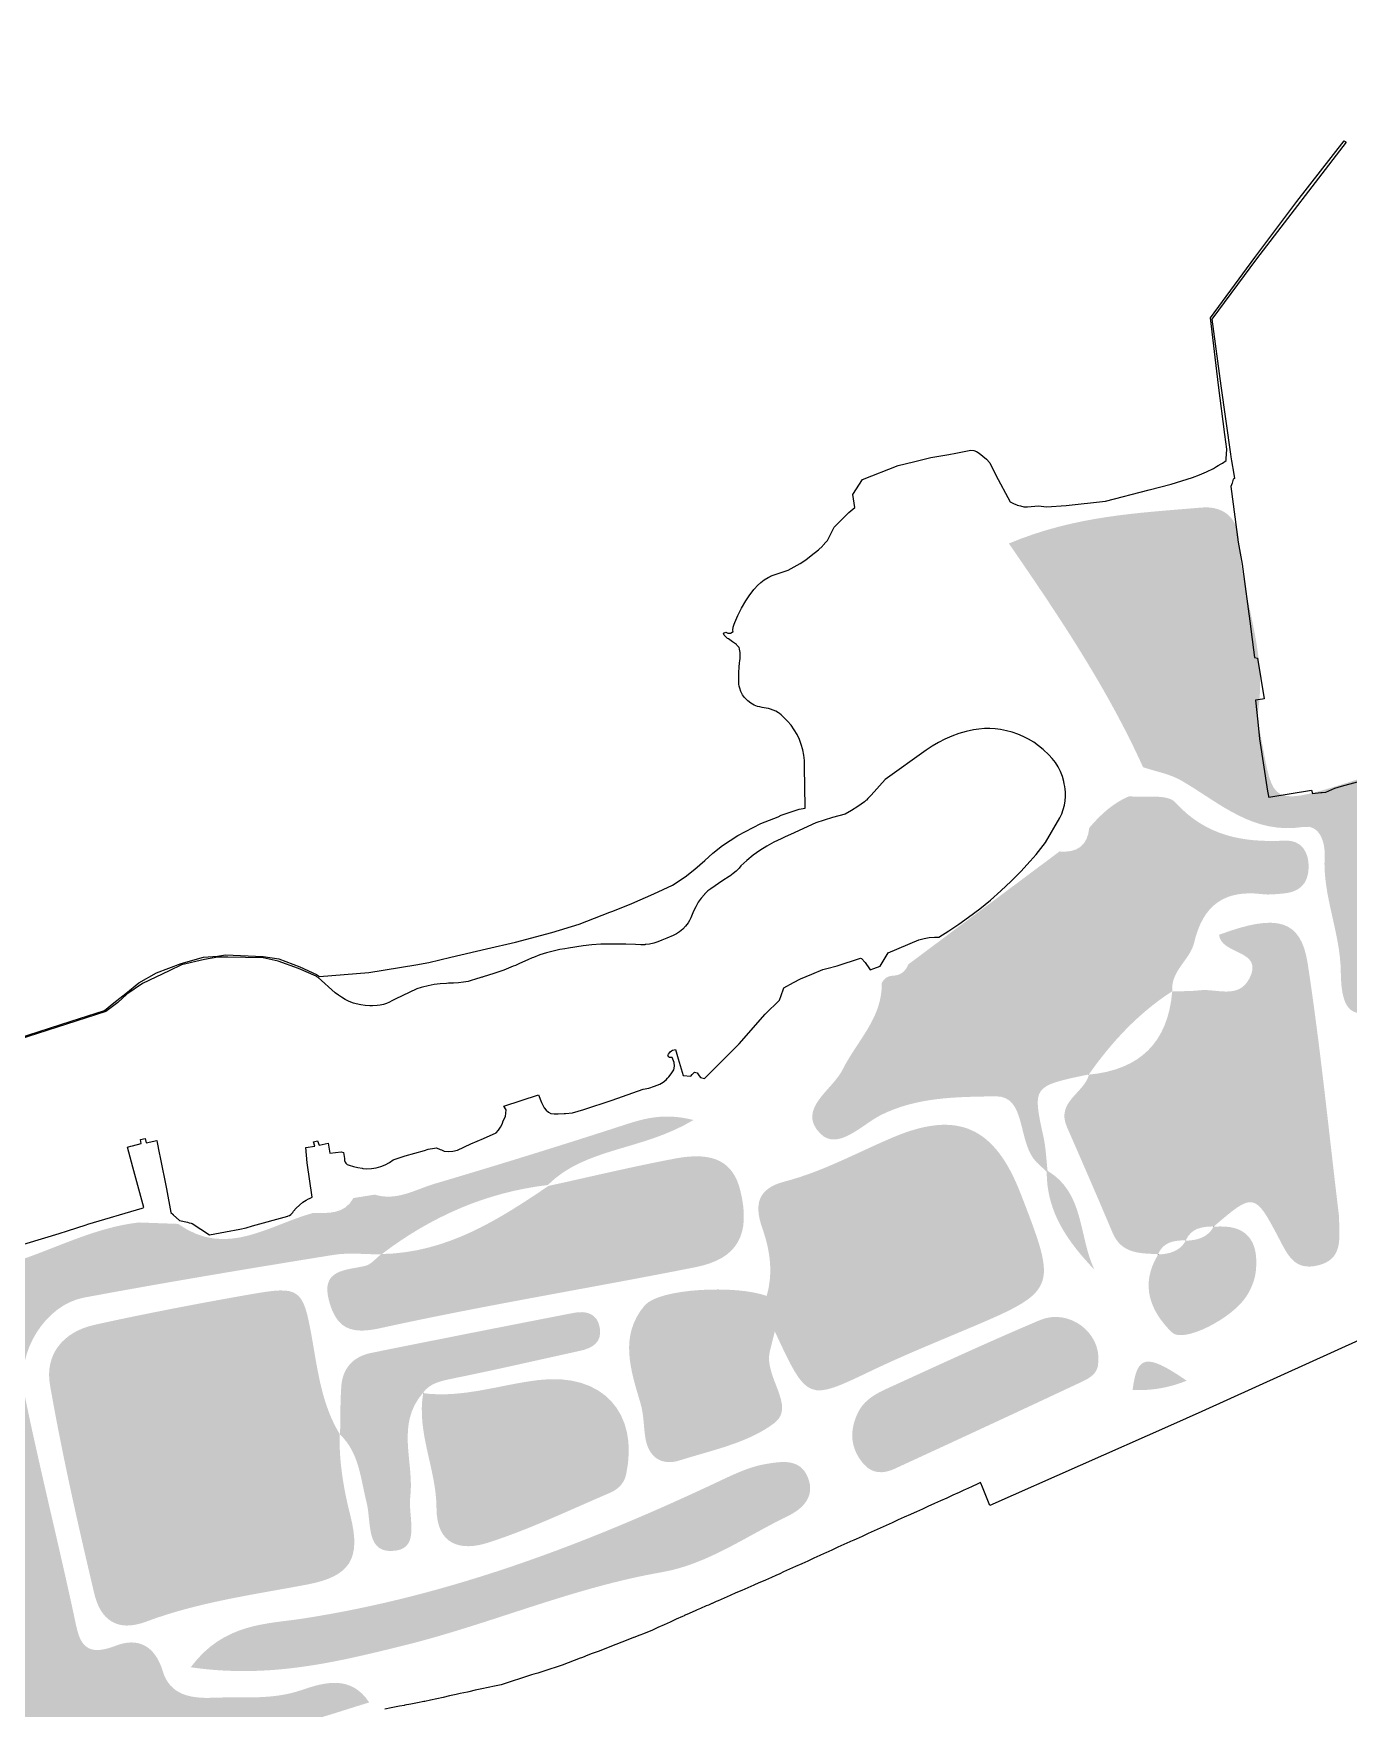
# Model space of a CAD drawing. Header units: inches. Extents: x 692273 to 716502, y 9316467 to 9326563.
# Drawn here: x 704182 to 706106, y 9322431 to 9324882 of the extents above; entities that cross this region are included whole.
import ezdxf

# ---------------------------------------------------------------- set-up
doc = ezdxf.new("R2010")
doc.units = ezdxf.units.IN
doc.header["$MEASUREMENT"] = 0
doc.layers.add('Land Value', color=7, linetype='Continuous')

msp = doc.modelspace()

# ---------------------------------------------------------------- hatches: boundary and pattern name
at = {"layer": 'Land Value', "transparency": 33554687}
h = msp.add_hatch(color=1, dxfattribs=at)
h.dxf.hatch_style = 2
edge = h.paths.add_edge_path()
edge.add_spline(control_points=[(705862, 9323788.7), (705917.8, 9323756.2), (705966.5, 9323709.3), (706040.7, 9323721.2), (706063.8, 9323724.9), (706072.3, 9323699.1), (706071.2, 9323677.8), (706068.1, 9323620.1), (706094.1, 9323567.2), (706094.8, 9323509.3), (706095.6, 9323443.4), (706114.6, 9323435.2), (706177.7, 9323464.1), (706214.2, 9323480.7), (706250.1, 9323499.5), (706283.9, 9323521), (706307.8, 9323536.3), (706331.9, 9323543.6), (706359.5, 9323542.5), (706348.5, 9323615.6), (706382.2, 9323688.8), (706359.5, 9323761.9), (706325.2, 9323794.2), (706342.1, 9323830), (706352.3, 9323865.3), (706351.2, 9323989), (706430.5, 9324049.5), (706531.5, 9324093.4), (706553.1, 9324102.8), (706574.1, 9324113.8), (706594.9, 9324124.9), (706767.3, 9324216.9), (706939.7, 9324308.9), (707111.9, 9324401.3), (707148.2, 9324420.7), (707184.4, 9324442.3), (707183.6, 9324490.5), (707182.7, 9324542.5), (707205.1, 9324588.5), (707215.2, 9324637.4), (707231.2, 9324714.8), (707260.2, 9324791.1), (707256.8, 9324882), (707168.8, 9324842.7), (707095.9, 9324795.5), (707046, 9324722.7), (706942.7, 9324572), (706784.6, 9324480.9), (706651, 9324365.1), (706564.8, 9324290.5), (706460.3, 9324228.3), (706360, 9324167), (706279.4, 9324117.9), (706235.1, 9324055.8), (706234.6, 9323955.6), (706233.9, 9323824.7), (706227.2, 9323825.2), (706103.9, 9323785.7), (705981, 9323746.3), (705997.5, 9323760.8), (705974, 9323872.5), (705972.6, 9323878.9), (705973.1, 9323886), (705974.1, 9323892.6), (705987.3, 9323978.3), (705949.4, 9324058.1), (705945.4, 9324141.9), (705944, 9324173.3), (705923, 9324191.1), (705891, 9324188.4), (705799.4, 9324180.5), (705706.7, 9324176.8), (705609.2, 9324135.8), (705685.4, 9324025.3), (705754.3, 9323921.9), (705805.5, 9323808.5), (705824.5, 9323802.1), (705845.1, 9323798.6), (705862, 9323788.7)], knot_values=[0, 0, 0, 0, 1, 1, 1, 2, 2, 2, 3, 3, 3, 4, 4, 4, 5, 5, 5, 6, 6, 6, 7, 7, 7, 8, 8, 8, 9, 9, 9, 10, 10, 10, 11, 11, 11, 12, 12, 12, 13, 13, 13, 14, 14, 14, 15, 15, 15, 16, 16, 16, 17, 17, 17, 18, 18, 18, 19, 19, 19, 20, 20, 20, 21, 21, 21, 22, 22, 22, 23, 23, 23, 24, 24, 24, 25, 25, 25, 26, 26, 26, 26], degree=3, periodic=0)
h = msp.add_hatch(color=2, dxfattribs=at)
h.dxf.hatch_style = 2
edge = h.paths.add_edge_path()
edge.add_spline(control_points=[(705422.4, 9323299.8), (705475.8, 9323326.4), (705535.1, 9323326), (705589.7, 9323327), (705635.7, 9323327.8), (705621.1, 9323258.7), (705649.8, 9323230.4), (705654.6, 9323225.7), (705659.6, 9323221.3), (705664.5, 9323216.7), (705664.5, 9323216.7), (705664.7, 9323217), (705665, 9323217.2), (705665.1, 9323217.3), (705665.1, 9323217.3), (705665.3, 9323217.4), (705665.5, 9323217.6), (705665.8, 9323217.9), (705665.8, 9323217.9), (705663.9, 9323234.3), (705663.4, 9323251), (705659.9, 9323267.1), (705643.6, 9323341.7), (705643.3, 9323341.8), (705726.2, 9323359), (705759.7, 9323406.7), (705798.9, 9323448.8), (705848.2, 9323480.7), (705845.7, 9323510.5), (705874.4, 9323527), (705880.1, 9323551.3), (705893.1, 9323607.2), (705925, 9323629.7), (705980.7, 9323622.7), (705990.5, 9323621.5), (706000.6, 9323622.9), (706010.6, 9323623.7), (706033.8, 9323625.5), (706047.1, 9323637.5), (706047.8, 9323661.4), (706048.5, 9323685.1), (706036.4, 9323702.2), (706013.4, 9323701.1), (705951.6, 9323698), (705897.5, 9323707.7), (705852.6, 9323757.1), (705840.9, 9323769.9), (705808.2, 9323763.6), (705785.2, 9323766), (705761.4, 9323756), (705743.2, 9323739), (705726.8, 9323719.8), (705724.2, 9323693.3), (705708.7, 9323683), (705683.2, 9323685.2), (705609.5, 9323630.1), (705535.7, 9323575), (705462, 9323520), (705457.8, 9323509.1), (705450, 9323503.5), (705438.3, 9323503.4), (705431.4, 9323502.6), (705426.3, 9323499.1), (705423.2, 9323492.8), (705424.2, 9323441.3), (705386.6, 9323407.8), (705366, 9323366.2), (705351.2, 9323336.1), (705297.9, 9323308), (705333.4, 9323272.3), (705358.9, 9323246.7), (705394.1, 9323285.6), (705422.4, 9323299.8)], knot_values=[0, 0, 0, 0, 1, 1, 1, 2, 2, 2, 3, 3, 3, 4, 4, 4, 5, 5, 5, 6, 6, 6, 7, 7, 7, 8, 8, 8, 9, 9, 9, 10, 10, 10, 11, 11, 11, 12, 12, 12, 13, 13, 13, 14, 14, 14, 15, 15, 15, 16, 16, 16, 17, 17, 17, 18, 18, 18, 19, 19, 19, 20, 20, 20, 21, 21, 21, 22, 22, 22, 23, 23, 23, 24, 24, 24, 24], degree=3, periodic=0)
h = msp.add_hatch(color=1, dxfattribs=at)
h.dxf.hatch_style = 2
edge = h.paths.add_edge_path()
edge.add_spline(control_points=[(705726.4, 9323358.7), (705719.5, 9323331.6), (705677.7, 9323319.2), (705694.2, 9323281.9), (705716.8, 9323230.4), (705739.1, 9323178.9), (705761, 9323127.1), (705774, 9323096.4), (705801, 9323097.2), (705827.4, 9323096.1), (705835.3, 9323114.1), (705851.1, 9323116.2), (705868, 9323116.3), (705876.1, 9323134.2), (705892.1, 9323136.5), (705909.1, 9323136.6), (705966.7, 9323186.1), (705968.9, 9323186.8), (706003.8, 9323120.1), (706017.4, 9323094.1), (706027.3, 9323071.3), (706061.5, 9323079.6), (706097.5, 9323088.3), (706092.8, 9323117.6), (706092.4, 9323144.3), (706092.3, 9323147.6), (706092.3, 9323151), (706091.9, 9323154.3), (706077.1, 9323276.7), (706065, 9323399.4), (706046.4, 9323521.2), (706036.5, 9323585.8), (706001.7, 9323595), (705916.7, 9323563.3), (705919.5, 9323533.5), (705982.9, 9323541.9), (705961.2, 9323499.6), (705945.2, 9323468.6), (705913.5, 9323484.9), (705888.4, 9323482.1), (705875.1, 9323480.6), (705861.6, 9323480.9), (705848.2, 9323480.4), (705848.2, 9323480.4), (705848.3, 9323480.7), (705848.3, 9323480.7), (705848.3, 9323480.7), (705848.2, 9323480.7), (705848.2, 9323480.7), (705842.1, 9323405.6), (705800.6, 9323365.8), (705726.4, 9323358.7)], knot_values=[0, 0, 0, 0, 1, 1, 1, 2, 2, 2, 3, 3, 3, 4, 4, 4, 5, 5, 5, 6, 6, 6, 7, 7, 7, 8, 8, 8, 9, 9, 9, 10, 10, 10, 11, 11, 11, 12, 12, 12, 13, 13, 13, 14, 14, 14, 15, 15, 15, 16, 16, 16, 17, 17, 17, 17], degree=3, periodic=0)
h = msp.add_hatch(color=2, dxfattribs=at)
h.dxf.hatch_style = 2
h.paths.add_polyline_path([(705848.3, 9323480.7), (705848.2, 9323480.7), (705848.2, 9323480.7)])
h = msp.add_hatch(color=2, dxfattribs=at)
h.dxf.hatch_style = 2
h.paths.add_polyline_path([(705726.2, 9323359), (705726, 9323358.7), (705726.6, 9323359)])
h = msp.add_hatch(color=1, dxfattribs=at)
h.dxf.hatch_style = 2
edge = h.paths.add_edge_path()
edge.add_spline(control_points=[(705726, 9323358.7), (705726.1, 9323358.7), (705726.3, 9323358.7), (705726.4, 9323358.7), (705726.5, 9323358.8), (705726.6, 9323358.9), (705726.6, 9323359), (705726.6, 9323359), (705726, 9323358.7), (705726, 9323358.7)], knot_values=[0, 0, 0, 0, 1, 1, 1, 2, 2, 2, 3, 3, 3, 3], degree=3, periodic=0)
h = msp.add_hatch(color=2, dxfattribs=at)
h.dxf.hatch_style = 2
edge = h.paths.add_edge_path()
edge.add_spline(control_points=[(703165.1, 9322167.2), (703358.6, 9322204.2), (703555.1, 9322225.4), (703746, 9322276.7), (703808.2, 9322293.5), (703872.3, 9322291.8), (703934.8, 9322272.7), (704145.6, 9322318), (704356.4, 9322363), (704567, 9322409.1), (704603, 9322416.9), (704637.9, 9322429.6), (704673.3, 9322440.1), (704646.6, 9322480.4), (704608.6, 9322470), (704574.1, 9322458.2), (704531.1, 9322443.3), (704487.8, 9322448.8), (704444.5, 9322447), (704412.4, 9322445.7), (704381.7, 9322450.8), (704371.1, 9322486), (704359.9, 9322523.4), (704334.6, 9322535.8), (704302.4, 9322523.1), (704250.4, 9322502.6), (704248.2, 9322535.5), (704240.6, 9322570.6), (704217.4, 9322678.1), (704190.6, 9322784.9), (704168.5, 9322892.6), (704156.1, 9322952.8), (704199.8, 9323022), (704255.7, 9323032.4), (704377, 9323055), (704498.8, 9323075.2), (704620.7, 9323094.9), (704643.4, 9323098.6), (704667.2, 9323095.7), (704690.5, 9323095.7), (704690.6, 9323095.9), (704690.8, 9323096), (704690.9, 9323096.1), (704691.2, 9323096.1), (704691.5, 9323096.2), (704691.8, 9323096.2), (704763.8, 9323151), (704844.1, 9323186.4), (704934.5, 9323197.2), (704990, 9323252.4), (705072.1, 9323246.9), (705147.7, 9323292.3), (705106.9, 9323302.6), (705079.1, 9323295.6), (705049.6, 9323286.1), (704956.6, 9323255.9), (704863.2, 9323226.9), (704769.5, 9323199.2), (704741, 9323190.8), (704713.5, 9323173.2), (704681.4, 9323183.1), (704671, 9323181.5), (704660.6, 9323179.8), (704650.2, 9323178.2), (704636.8, 9323153.9), (704613.6, 9323156.2), (704591.1, 9323156.3), (704526.3, 9323138.7), (704464.1, 9323089.9), (704393.7, 9323140.3), (704374.5, 9323141), (704355.4, 9323141.7), (704336.2, 9323142.4), (704271.5, 9323135.1), (704214.3, 9323104.1), (704153.6, 9323084.5), (704050.2, 9323051), (703980.8, 9322945.7), (703987.4, 9322837.9), (703991.6, 9322769.3), (703976.2, 9322745.2), (703912.4, 9322758.3), (703838.5, 9322773.6), (703772.4, 9322754.1), (703704.4, 9322738.8), (703665, 9322729.9), (703629.7, 9322734), (703598.9, 9322757.1), (703564.7, 9322782.8), (703542.4, 9322820.2), (703556.8, 9322862.6), (703571.1, 9322904.8), (703607.9, 9322919.6), (703654, 9322917.2), (703699.8, 9322914.8), (703737.1, 9322891.3), (703778.2, 9322877.1), (703842.5, 9322854.9), (703897.6, 9322867.7), (703934.2, 9322912.2), (703982, 9322970.2), (703962.1, 9323039.9), (703887.9, 9323048), (703774.4, 9323060.5), (703659.7, 9323062.9), (703545.4, 9323066), (703499.4, 9323067.3), (703477, 9323042.4), (703493.3, 9322994.1), (703493.3, 9322994.1), (703496.8, 9322991.6), (703496.8, 9322991.6), (703496.8, 9322991.6), (703493.8, 9322992.9), (703493.8, 9322992.8), (703482.1, 9323006.5), (703467.2, 9323014.3), (703449.3, 9323009.5), (703369.7, 9322988.3), (703288.4, 9323000), (703207.9, 9322996.3), (703177.8, 9322994.9), (703145.8, 9323002.8), (703118.4, 9322987), (703060.2, 9322953.3), (703014, 9322984.3), (702990.3, 9323026.7), (702963.9, 9323073.9), (702929.5, 9323071), (702889.6, 9323072.8), (702804.7, 9323076.6), (702722.1, 9323056.2), (702638.4, 9323048.4), (702588.1, 9323043.7), (702543.3, 9323042.6), (702525.3, 9323103), (702520.5, 9323119), (702510.1, 9323135.5), (702489.6, 9323130.9), (702459.2, 9323123.9), (702475.3, 9323100.3), (702474.7, 9323082.3), (702470.5, 9322950), (702501.8, 9322821.8), (702519.7, 9322692.1), (702547.7, 9322489), (702567.1, 9322284.6), (702610.1, 9322083.8), (702660, 9322087.1), (702709.4, 9322087.4), (702759.6, 9322097.7), (702893.9, 9322125.1), (703030.4, 9322141.4), (703165.1, 9322167.2)], knot_values=[0, 0, 0, 0, 1, 1, 1, 2, 2, 2, 3, 3, 3, 4, 4, 4, 5, 5, 5, 6, 6, 6, 7, 7, 7, 8, 8, 8, 9, 9, 9, 10, 10, 10, 11, 11, 11, 12, 12, 12, 13, 13, 13, 14, 14, 14, 15, 15, 15, 16, 16, 16, 17, 17, 17, 18, 18, 18, 19, 19, 19, 20, 20, 20, 21, 21, 21, 22, 22, 22, 23, 23, 23, 24, 24, 24, 25, 25, 25, 26, 26, 26, 27, 27, 27, 28, 28, 28, 29, 29, 29, 30, 30, 30, 31, 31, 31, 32, 32, 32, 33, 33, 33, 34, 34, 34, 35, 35, 35, 36, 36, 36, 37, 37, 37, 38, 38, 38, 39, 39, 39, 40, 40, 40, 41, 41, 41, 42, 42, 42, 43, 43, 43, 44, 44, 44, 45, 45, 45, 46, 46, 46, 47, 47, 47, 48, 48, 48, 49, 49, 49, 50, 50, 50, 51, 51, 51, 51], degree=3, periodic=0)
h = msp.add_hatch(color=1, dxfattribs=at)
h.dxf.hatch_style = 2
edge = h.paths.add_edge_path()
edge.add_spline(control_points=[(705254.8, 9323034.9), (705209.8, 9323051.4), (705097.4, 9323046), (705076.3, 9323021), (705038.7, 9322976.6), (705055.7, 9322926.6), (705070.2, 9322877.8), (705074.9, 9322861.9), (705074.7, 9322844.5), (705077.2, 9322827.9), (705081.7, 9322798.4), (705101.3, 9322785.9), (705127.7, 9322794.3), (705175.3, 9322809.4), (705228.5, 9322820), (705266.4, 9322849.2), (705297.9, 9322873.5), (705250.6, 9322916.8), (705259.3, 9322953.4), (705260.8, 9322959.8), (705262.5, 9322966.2), (705266.7, 9322983), (705314.6, 9322879.9), (705314.4, 9322880.5), (705409.2, 9322926), (705451.7, 9322946.3), (705495.3, 9322964.2), (705538.7, 9322982.5), (705681.4, 9323042.5), (705681.4, 9323042.4), (705626.5, 9323184.4), (705589, 9323281.3), (705535.3, 9323307.5), (705439.8, 9323267), (705387.1, 9323244.7), (705336.7, 9323216.7), (705281.1, 9323202.3), (705240.5, 9323191.7), (705236.6, 9323167.8), (705248.5, 9323133.8), (705259.8, 9323101.6), (705264.5, 9323068.8), (705254.8, 9323034.9)], knot_values=[0, 0, 0, 0, 1, 1, 1, 2, 2, 2, 3, 3, 3, 4, 4, 4, 5, 5, 5, 6, 6, 6, 7, 7, 7, 8, 8, 8, 9, 9, 9, 10, 10, 10, 11, 11, 11, 12, 12, 12, 13, 13, 13, 14, 14, 14, 14], degree=3, periodic=0)
h = msp.add_hatch(color=1, dxfattribs=at)
h.dxf.hatch_style = 2
edge = h.paths.add_edge_path()
edge.add_spline(control_points=[(704690.5, 9323095.7), (704682.8, 9323089.8), (704675.8, 9323080.8), (704667.2, 9323078.8), (704638.3, 9323072.1), (704601.5, 9323074.1), (704614.7, 9323026.8), (704625.3, 9322989), (704644.4, 9322977.8), (704688.8, 9322987.6), (704841.9, 9323021.3), (704996.9, 9323046.4), (705150.8, 9323077), (705212.9, 9323089.3), (705231.8, 9323125.3), (705216.3, 9323188.9), (705206, 9323231), (705177.7, 9323246.6), (705121.3, 9323236), (705059.1, 9323224.3), (704997.4, 9323209.4), (704935.5, 9323195.9), (704861.3, 9323145.4), (704785.9, 9323098), (704691.8, 9323096.2), (704691.5, 9323096.2), (704691.2, 9323096.1), (704690.9, 9323096.1), (704690.8, 9323096), (704690.6, 9323095.9), (704690.5, 9323095.7)], knot_values=[0, 0, 0, 0, 1, 1, 1, 2, 2, 2, 3, 3, 3, 4, 4, 4, 5, 5, 5, 6, 6, 6, 7, 7, 7, 8, 8, 8, 9, 9, 9, 10, 10, 10, 10], degree=3, periodic=0)
h = msp.add_hatch(color=2, dxfattribs=at)
h.dxf.hatch_style = 2
edge = h.paths.add_edge_path()
edge.add_spline(control_points=[(705664.5, 9323216.7), (705664.3, 9323156.8), (705696.2, 9323113.3), (705734.4, 9323073.2), (705711.2, 9323121.3), (705720.1, 9323185.5), (705665.9, 9323217.9), (705665.9, 9323217.9), (705665.5, 9323217.6), (705665.3, 9323217.4), (705665.1, 9323217.3), (705665.1, 9323217.3), (705665, 9323217.2), (705664.8, 9323217), (705664.5, 9323216.7), (705664.5, 9323216.7)], knot_values=[0, 0, 0, 0, 1, 1, 1, 2, 2, 2, 3, 3, 3, 4, 4, 4, 5, 5, 5, 5], degree=3, periodic=0)
h = msp.add_hatch(color=1, dxfattribs=at)
h.dxf.hatch_style = 2
edge = h.paths.add_edge_path()
edge.add_spline(control_points=[(705868.1, 9323115.7), (705859, 9323100.2), (705844.2, 9323096.2), (705827.6, 9323095.5), (705800.5, 9323051.6), (705815.8, 9323012.7), (705847.9, 9322981.4), (705864.6, 9322965.2), (705936.5, 9323002.1), (705957.1, 9323034.9), (705963.9, 9323045.6), (705969.2, 9323058.7), (705970.5, 9323071.2), (705975.3, 9323116.1), (705956.8, 9323140.7), (705908.7, 9323136), (705899.8, 9323120.1), (705884.8, 9323116.3), (705868.1, 9323115.7)], knot_values=[0, 0, 0, 0, 1, 1, 1, 2, 2, 2, 3, 3, 3, 4, 4, 4, 5, 5, 5, 6, 6, 6, 6], degree=3, periodic=0)
h = msp.add_hatch(color=1, dxfattribs=at)
h.dxf.hatch_style = 2
edge = h.paths.add_edge_path()
edge.add_spline(control_points=[(705908.7, 9323136), (705908.9, 9323136.3), (705909.1, 9323136.4), (705909.2, 9323136.6), (705909.2, 9323136.6), (705908.4, 9323136), (705908.4, 9323136), (705908.5, 9323136), (705908.6, 9323136), (705908.7, 9323136)], knot_values=[0, 0, 0, 0, 1, 1, 1, 2, 2, 2, 3, 3, 3, 3], degree=3, periodic=0)
h = msp.add_hatch(color=1, dxfattribs=at)
h.dxf.hatch_style = 2
edge = h.paths.add_edge_path()
edge.add_spline(control_points=[(705909.2, 9323136.6), (705909.2, 9323136.6), (705909.2, 9323136.6), (705909.1, 9323136.6), (705908.9, 9323136.4), (705908.7, 9323136.2), (705908.4, 9323136), (705908.4, 9323136), (705909.2, 9323136.6), (705909.2, 9323136.6)], knot_values=[0, 0, 0, 0, 1, 1, 1, 2, 2, 2, 3, 3, 3, 3], degree=3, periodic=0)
h = msp.add_hatch(color=1, dxfattribs=at)
h.dxf.hatch_style = 2
edge = h.paths.add_edge_path()
edge.add_spline(control_points=[(705827.9, 9323096), (705827.7, 9323096), (705827.6, 9323096.1), (705827.4, 9323096.1), (705827.3, 9323095.8), (705827.1, 9323095.7), (705827, 9323095.4), (705827, 9323095.4), (705827.6, 9323095.8), (705827.6, 9323095.8), (705827.6, 9323095.8), (705827.9, 9323096), (705827.9, 9323096), (705827.9, 9323096), (705827.9, 9323096), (705827.9, 9323096)], knot_values=[0, 0, 0, 0, 1, 1, 1, 2, 2, 2, 3, 3, 3, 4, 4, 4, 5, 5, 5, 5], degree=3, periodic=0)
h = msp.add_hatch(color=1, dxfattribs=at)
h.dxf.hatch_style = 2
edge = h.paths.add_edge_path()
edge.add_spline(control_points=[(705827.6, 9323095.8), (705827.3, 9323095.6), (705827, 9323095.4), (705827, 9323095.4), (705827.2, 9323095.4), (705827.4, 9323095.5), (705827.6, 9323095.5), (705827.7, 9323095.7), (705827.8, 9323095.8), (705827.9, 9323096), (705827.9, 9323096), (705827.6, 9323095.8), (705827.6, 9323095.8)], knot_values=[0, 0, 0, 0, 1, 1, 1, 2, 2, 2, 3, 3, 3, 4, 4, 4, 4], degree=3, periodic=0)
h = msp.add_hatch(color=1, dxfattribs=at)
h.dxf.hatch_style = 2
edge = h.paths.add_edge_path()
edge.add_spline(control_points=[(705868.1, 9323115.7), (705868.3, 9323116), (705868.5, 9323116.1), (705868.6, 9323116.4), (705868.6, 9323116.4), (705867.6, 9323115.7), (705867.6, 9323115.7), (705867.8, 9323115.7), (705867.9, 9323115.7), (705868.1, 9323115.7)], knot_values=[0, 0, 0, 0, 1, 1, 1, 2, 2, 2, 3, 3, 3, 3], degree=3, periodic=0)
h = msp.add_hatch(color=1, dxfattribs=at)
h.dxf.hatch_style = 2
edge = h.paths.add_edge_path()
edge.add_spline(control_points=[(705867.6, 9323115.7), (705867.6, 9323115.7), (705868.6, 9323116.4), (705868.6, 9323116.4), (705868.4, 9323116.4), (705868.2, 9323116.3), (705868, 9323116.3), (705867.9, 9323116.1), (705867.7, 9323115.9), (705867.6, 9323115.7), (705867.6, 9323115.7), (705867.6, 9323115.7), (705867.6, 9323115.7)], knot_values=[0, 0, 0, 0, 1, 1, 1, 2, 2, 2, 3, 3, 3, 4, 4, 4, 4], degree=3, periodic=0)
h = msp.add_hatch(color=1, dxfattribs=at)
h.dxf.hatch_style = 2
edge = h.paths.add_edge_path()
edge.add_spline(control_points=[(704589.3, 9322974.3), (704576.5, 9323046.6), (704571.5, 9323050), (704498.5, 9323037.1), (704422.5, 9323023.7), (704346.6, 9323009.3), (704271.2, 9322992.6), (704225.8, 9322982.6), (704198.2, 9322949.6), (704206.2, 9322904.3), (704224.1, 9322802), (704247.1, 9322700.4), (704271, 9322599.3), (704279.8, 9322562.1), (704303.6, 9322542.1), (704346.7, 9322558.3), (704422.7, 9322586.8), (704502.9, 9322597.6), (704582.2, 9322612.6), (704645.1, 9322624.5), (704661.8, 9322649.8), (704645.7, 9322713.4), (704635.5, 9322753.3), (704629.2, 9322792.3), (704629.9, 9322832.9), (704629.9, 9322832.9), (704629.9, 9322832.9), (704629.9, 9322832.9), (704629.9, 9322832.9), (704630.6, 9322831.8), (704630.6, 9322831.8), (704630.5, 9322832), (704630.4, 9322832.2), (704630.3, 9322832.4), (704603.7, 9322875.9), (704598, 9322925.3), (704589.3, 9322974.3)], knot_values=[0, 0, 0, 0, 1, 1, 1, 2, 2, 2, 3, 3, 3, 4, 4, 4, 5, 5, 5, 6, 6, 6, 7, 7, 7, 8, 8, 8, 9, 9, 9, 10, 10, 10, 11, 11, 11, 12, 12, 12, 12], degree=3, periodic=0)
h = msp.add_hatch(color=1, dxfattribs=at)
h.dxf.hatch_style = 2
edge = h.paths.add_edge_path()
edge.add_spline(control_points=[(704795.2, 9322914), (704857.7, 9322926.7), (704919.9, 9322941), (704982.2, 9322954.7), (705000.3, 9322958.7), (705014.3, 9322967.3), (705010.6, 9322988.4), (705006.9, 9323009.7), (704990.5, 9323013.6), (704972.4, 9323010.1), (704873.5, 9322990.9), (704774.7, 9322971.4), (704675.9, 9322951.5), (704649.9, 9322946.2), (704634.3, 9322929.4), (704632.4, 9322902.6), (704630.8, 9322879.2), (704631.1, 9322855.6), (704630.6, 9322832), (704658.8, 9322805.3), (704660.5, 9322767.5), (704669.3, 9322733.3), (704677, 9322703.4), (704666.9, 9322654.7), (704713.7, 9322662.5), (704747.8, 9322668.2), (704729.9, 9322713.2), (704733.3, 9322740.9), (704739.5, 9322791.5), (704711.6, 9322846.3), (704751.6, 9322892.7), (704751.5, 9322892.7), (704751.4, 9322892.7), (704751.3, 9322892.7), (704751.3, 9322892.7), (704751.3, 9322892.7), (704751.3, 9322892.7), (704751.3, 9322892.7), (704751.3, 9322892.7), (704751.3, 9322892.7), (704751.3, 9322892.7), (704751.3, 9322892.7), (704751.3, 9322892.7), (704751.3, 9322892.7), (704751.5, 9322892.9), (704751.7, 9322893.1), (704762.6, 9322907.6), (704778.4, 9322910.5), (704795.2, 9322914)], knot_values=[0, 0, 0, 0, 1, 1, 1, 2, 2, 2, 3, 3, 3, 4, 4, 4, 5, 5, 5, 6, 6, 6, 7, 7, 7, 8, 8, 8, 9, 9, 9, 10, 10, 10, 11, 11, 11, 12, 12, 12, 13, 13, 13, 14, 14, 14, 15, 15, 15, 16, 16, 16, 16], degree=3, periodic=0)
h = msp.add_hatch(color=1, dxfattribs=at)
h.dxf.hatch_style = 2
edge = h.paths.add_edge_path()
edge.add_spline(control_points=[(705654.6, 9322999.5), (705583.7, 9322969.5), (705513.7, 9322937.3), (705443.7, 9322905.2), (705422.7, 9322895.5), (705399.4, 9322887), (705388.3, 9322864.1), (705375.7, 9322837.9), (705376.8, 9322812.3), (705396.4, 9322789.3), (705409.4, 9322774.1), (705425.7, 9322774.5), (705442, 9322782), (705533.2, 9322824), (705624.4, 9322866.3), (705715.3, 9322909), (705727.1, 9322914.6), (705739.9, 9322921.1), (705739.9, 9322937.5), (705744.6, 9322981.3), (705696.9, 9323017.4), (705654.6, 9322999.5)], knot_values=[0, 0, 0, 0, 1, 1, 1, 2, 2, 2, 3, 3, 3, 4, 4, 4, 5, 5, 5, 6, 6, 6, 7, 7, 7, 7], degree=3, periodic=0)
h = msp.add_hatch(color=2, dxfattribs=at)
h.dxf.hatch_style = 2
edge = h.paths.add_edge_path()
edge.add_spline(control_points=[(705790.2, 9322897.5), (705817.6, 9322895.9), (705844, 9322900.6), (705869.4, 9322910.9), (705810.3, 9322951.2), (705796.8, 9322948.9), (705790.2, 9322897.5)], knot_values=[0, 0, 0, 0, 1, 1, 1, 2, 2, 2, 2], degree=3, periodic=0)
h = msp.add_hatch(color=1, dxfattribs=at)
h.dxf.hatch_style = 2
edge = h.paths.add_edge_path()
edge.add_spline(control_points=[(704771.7, 9322724.6), (704771.7, 9322669.3), (704808.4, 9322661.5), (704846.5, 9322673.7), (704907.1, 9322693), (704965, 9322721), (705023.7, 9322746), (705036.1, 9322751.2), (705046.1, 9322759.1), (705049.3, 9322774.3), (705068.2, 9322864), (705014.5, 9322923.2), (704920.8, 9322911.8), (704864.6, 9322905.1), (704810, 9322885.1), (704752.2, 9322892.6), (704742.3, 9322834.7), (704771.6, 9322781.2), (704771.7, 9322724.6)], knot_values=[0, 0, 0, 0, 1, 1, 1, 2, 2, 2, 3, 3, 3, 4, 4, 4, 5, 5, 5, 6, 6, 6, 6], degree=3, periodic=0)
h = msp.add_hatch(color=1, dxfattribs=at)
h.dxf.hatch_style = 2
edge = h.paths.add_edge_path()
edge.add_spline(control_points=[(704751.3, 9322892.7), (704751.3, 9322892.7), (704751.3, 9322892.7), (704751.3, 9322892.7), (704751.4, 9322892.7), (704751.5, 9322892.7), (704751.6, 9322892.7), (704751.8, 9322892.6), (704752, 9322892.7), (704752.2, 9322892.6), (704752.3, 9322893), (704752.3, 9322893.3), (704752.3, 9322893.7), (704752.3, 9322893.7), (704752, 9322893.4), (704751.7, 9322893.1), (704751.5, 9322892.9), (704751.3, 9322892.7), (704751.3, 9322892.7), (704751.3, 9322892.7), (704751.3, 9322892.7), (704751.3, 9322892.7)], knot_values=[0, 0, 0, 0, 1, 1, 1, 2, 2, 2, 3, 3, 3, 4, 4, 4, 5, 5, 5, 6, 6, 6, 7, 7, 7, 7], degree=3, periodic=0)
h = msp.add_hatch(color=1, dxfattribs=at)
h.dxf.hatch_style = 2
h.paths.add_polyline_path([(704629.9, 9322832.9), (704630.6, 9322831.8), (704629.9, 9322832.9)])
h = msp.add_hatch(color=1, dxfattribs=at)
h.dxf.hatch_style = 2
edge = h.paths.add_edge_path()
edge.add_spline(control_points=[(704630.6, 9322831.8), (704630.6, 9322831.9), (704630.6, 9322832), (704630.6, 9322832), (704630.5, 9322832.1), (704630.4, 9322832.3), (704630.3, 9322832.4), (704630.4, 9322832.2), (704630.5, 9322832), (704630.6, 9322831.8)], knot_values=[0, 0, 0, 0, 1, 1, 1, 2, 2, 2, 3, 3, 3, 3], degree=3, periodic=0)
h = msp.add_hatch(color=1, dxfattribs=at)
h.dxf.hatch_style = 2
edge = h.paths.add_edge_path()
edge.add_spline(control_points=[(704722.9, 9322523.2), (704850.1, 9322554.6), (704970.9, 9322608.1), (705101.1, 9322630.6), (705168.1, 9322642.2), (705224.8, 9322683.4), (705285.5, 9322712.7), (705307.8, 9322723.5), (705326, 9322741.2), (705315.2, 9322769), (705303.9, 9322798), (705275.7, 9322792.6), (705253.8, 9322789), (705231, 9322785.3), (705208.9, 9322775), (705187.6, 9322764.9), (704992, 9322672.5), (704791.8, 9322596.1), (704575.9, 9322562.8), (704523.9, 9322554.7), (704460.2, 9322556.6), (704412.1, 9322491.6), (704526.9, 9322474.8), (704625.2, 9322499.1), (704722.9, 9322523.2)], knot_values=[0, 0, 0, 0, 1, 1, 1, 2, 2, 2, 3, 3, 3, 4, 4, 4, 5, 5, 5, 6, 6, 6, 7, 7, 7, 8, 8, 8, 8], degree=3, periodic=0)

# ---------------------------------------------------------------- linework, layer by layer
for points in [[(704158.4, 9323411.6), (704237.1, 9323436.8), (704286, 9323452.6), (704299.4, 9323463.8), (704317.2, 9323477.6), (704336.2, 9323493), (704362.2, 9323507.5), (704398.1, 9323521.2), (704430.7, 9323530.4), (704451.5, 9323532.1), (704462.8, 9323534), (704518.3, 9323531.4), (704540.8, 9323527.9), (704571.6, 9323516.3), (704596.3, 9323505.2), (704600.7, 9323502.4), (704672.9, 9323508.3), (704741.6, 9323519.5), (704760.5, 9323522.6), (704792.9, 9323530.4), (704844.9, 9323542.7), (704887.2, 9323552.7), (704940.4, 9323566.7), (704980.2, 9323578.9), (705025.5, 9323596.3), (705029.9, 9323598.1), (705057.7, 9323609), (705089.9, 9323623), (705117.1, 9323635.9), (705135.7, 9323648.1), (705149.6, 9323659.3), (705164.2, 9323672.2), (705176.1, 9323682.7), (705190.1, 9323694.1), (705212.8, 9323708.7), (705246.2, 9323726.1), (705271.8, 9323735.8), (705275.9, 9323738.2), (705302.1, 9323747.2), (705310.9, 9323748.5), (705310.9, 9323750.2), (705310.1, 9323809.1), (705310.1, 9323813.6), (705309.9, 9323818.1), (705309.1, 9323826), (705307.6, 9323833.9), (705305.4, 9323841.7), (705302.6, 9323849.2), (705299.2, 9323856.4), (705295.1, 9323863.4), (705290.5, 9323869.9), (705285.3, 9323876.1), (705283.5, 9323878), (705279.6, 9323881.8), (705276, 9323885.2), (705273.7, 9323886.9), (705271.9, 9323888.2), (705268.2, 9323890.3), (705264.3, 9323892.1), (705260.3, 9323893.5), (705257.3, 9323894.2), (705254.2, 9323894.8), (705248.2, 9323896.1), (705244.8, 9323896.6), (705241.4, 9323897.5), (705236.3, 9323899.5), (705231.5, 9323902.2), (705227, 9323905.6), (705226.1, 9323906.5), (705222.5, 9323910.3), (705219.5, 9323914.5), (705217.1, 9323919.1), (705215.4, 9323924), (705214.6, 9323927.1), (705214.1, 9323930.2), (705214.1, 9323934.5), (705214.1, 9323945.1), (705214.1, 9323946.3), (705214.1, 9323947.6), (705214.4, 9323954.6), (705215.1, 9323961.6), (705215.4, 9323963.7), (705215.5, 9323964.5), (705216.1, 9323967.2), (705216, 9323968.1), (705216.2, 9323971.1), (705216, 9323976.1), (705215.1, 9323981), (705214.9, 9323981.9), (705214.4, 9323983.8), (705211.1, 9323987), (705210.4, 9323987.9), (705204.8, 9323991.9), (705198.9, 9323996.1), (705197.7, 9323997), (705192.8, 9324001.9), (705191.7, 9324004.6), (705194.8, 9324006), (705197.8, 9324004.4), (705199.2, 9324004.5), (705201.7, 9324004.7), (705205.6, 9324006.9), (705205.5, 9324008.8), (705205.9, 9324013.3), (705207.2, 9324017.7), (705208.3, 9324020.3), (705212.7, 9324030.3), (705218, 9324041.2), (705224.1, 9324051.7), (705229.1, 9324059.3), (705236, 9324068.7), (705236.9, 9324069.7), (705241.3, 9324074.5), (705246.1, 9324078.9), (705251.3, 9324082.7), (705256.9, 9324086), (705259.1, 9324087.1), (705260.6, 9324087.8), (705264.4, 9324089.4), (705286.3, 9324096.9), (705295.1, 9324101.5), (705303.6, 9324106.6), (705311.9, 9324112.1), (705320, 9324118.4), (705330.5, 9324126.5), (705336.5, 9324132.1), (705337.1, 9324132.8), (705341.9, 9324138.2), (705343.6, 9324140.4), (705353.5, 9324159.7), (705375.1, 9324181.3), (705375.1, 9324181.3), (705383.9, 9324188.5), (705380.7, 9324207.7), (705395.1, 9324229.3), (705447.3, 9324250.1), (705469.8, 9324255.5), (705495.1, 9324261.6), (705521.3, 9324266.1), (705531.4, 9324267.8), (705553.5, 9324272.6), (705557.7, 9324271.7), (705561.8, 9324270.2), (705565.6, 9324268.2), (705571.1, 9324263.8), (705576.4, 9324259.1), (705581.2, 9324254), (705590.1, 9324235.6), (705611, 9324196.7), (705615.8, 9324194.2), (705619.2, 9324192.8), (705620.8, 9324192.2), (705621.5, 9324192), (705626, 9324190.7), (705631.3, 9324189.7), (705636.6, 9324189.3), (705652.6, 9324190.9), (705664, 9324189.3), (705693.1, 9324191.5), (705750.4, 9324198), (705814.2, 9324214.3), (705846.6, 9324222.8), (705870.1, 9324230.1), (705877.6, 9324232.4), (705888.2, 9324236.3), (705898.5, 9324240.7), (705908.5, 9324245.7), (705913, 9324248.4), (705915.3, 9324249.7), (705919.8, 9324252.5), (705921.8, 9324253.3), (705927.1, 9324257.1), (705927.3, 9324259.8), (705928.1, 9324273.8), (705925.1, 9324295.4), (705916, 9324367.3), (705904.4, 9324466.2), (705969.2, 9324554.3), (706030.5, 9324636.3), (706100, 9324724.8), (706102.7, 9324723.2), (705971.5, 9324552.3), (705906.2, 9324463.9), (705919.2, 9324366.6), (705933.6, 9324266.5), (705934.1, 9324262.6), (705934.9, 9324256.9), (705938.3, 9324237.1), (705939.3, 9324230.9), (705937.3, 9324229.9), (705936.3, 9324225.9), (705935.7, 9324224), (705934.1, 9324219.4), (705944.9, 9324137.9), (705950.3, 9324105.5), (705962.5, 9324014.9), (705963.6, 9324006.4), (705968.7, 9323969), (705972.9, 9323968.1), (705982.7, 9323908.4), (705980.2, 9323908.1), (705980.1, 9323908.1), (705970.1, 9323906.8), (705970.1, 9323906.7), (705973.4, 9323874.7), (705975.9, 9323850.2), (705987.8, 9323773.5), (705989.2, 9323766.3), (705989.5, 9323764.7), (706051.8, 9323774.8), (706053.4, 9323770), (706065.4, 9323771.4), (706067.7, 9323771.6), (706072.9, 9323772.2), (706086.1, 9323777.9), (706095.9, 9323780.8), (706119.1, 9323787.3)], [(704125.4, 9323097.8), (704219.6, 9323126.4), (704231.6, 9323130.1), (704258.9, 9323138.8), (704261.7, 9323139.8), (704340.8, 9323163.3), (704343.5, 9323164.3), (704327.6, 9323223.1), (704319.6, 9323252.6), (704321, 9323253), (704324.6, 9323253.8), (704327.1, 9323254.4), (704339.7, 9323257.8), (704338.5, 9323264), (704345.2, 9323265.4), (704347, 9323259.1), (704362.5, 9323262.4), (704363, 9323259.6), (704366.1, 9323244.4), (704367.5, 9323237.3), (704376.8, 9323191.4), (704383.1, 9323156.9), (704386.3, 9323153.9), (704386.5, 9323153.8), (704395.7, 9323145.5), (704407.5, 9323142.7), (704410, 9323142.1), (704412.6, 9323141.5), (704414.1, 9323141), (704439.7, 9323124.3), (704462.8, 9323128.7), (704483.7, 9323132.6), (704493.2, 9323134.4), (704502.5, 9323137.4), (704554.1, 9323151.7), (704554.9, 9323152), (704556.8, 9323152.8), (704558.6, 9323153.9), (704560.1, 9323155.3), (704561.4, 9323157), (704562.3, 9323158.7), (704566.5, 9323163.5), (704571.2, 9323167.9), (704576.2, 9323171.9), (704580.9, 9323174.9), (704584.5, 9323176.9), (704585.8, 9323177.6), (704588, 9323178.5), (704589.6, 9323179.2), (704582.6, 9323229.6), (704580.7, 9323252), (704593.6, 9323254), (704591.8, 9323260.2), (704597.4, 9323261.9), (704600, 9323255.3), (704613.3, 9323258.2), (704615.6, 9323244), (704632.1, 9323245.5), (704635.5, 9323245), (704637.3, 9323236), (704637.2, 9323234.6), (704637.3, 9323233.2), (704637.7, 9323231.8), (704638.3, 9323230.5), (704639, 9323229.3), (704640, 9323228.3), (704641.1, 9323227.4), (704642.4, 9323226.7), (704643.7, 9323226.2), (704650.1, 9323224.2), (704656.5, 9323222.7), (704663.1, 9323221.7), (704663.7, 9323221.6), (704669.8, 9323221.1), (704676.7, 9323221.4), (704683.5, 9323222.5), (704690.1, 9323224.3), (704696.6, 9323226.8), (704702.7, 9323230), (704708.4, 9323233.9), (704725.9, 9323239.7), (704754, 9323247.9), (704759.7, 9323249.5), (704762.6, 9323250), (704765.6, 9323250.7), (704771.5, 9323251.5), (704777.3, 9323249.4), (704779, 9323248.5), (704782.8, 9323246.6), (704789.3, 9323246.4), (704795.8, 9323246.8), (704802.2, 9323248.1), (704821.7, 9323257.3), (704840.4, 9323265.1), (704859, 9323273.4), (704862.3, 9323277.3), (704862.5, 9323277.6), (704865.2, 9323281.6), (704867.6, 9323286.2), (704868.1, 9323287.7), (704869.4, 9323291.1), (704872.5, 9323297.4), (704873.5, 9323307.2), (704870.2, 9323312.5), (704921, 9323329.1), (704925.5, 9323317.9), (704927.1, 9323313.8), (704928.9, 9323310.9), (704929.4, 9323310.1), (704932.1, 9323306.8), (704935.4, 9323304), (704939, 9323301.6), (704944, 9323301.4), (704949.6, 9323301.2), (704958.7, 9323301.6), (704960.2, 9323301.7), (704970.8, 9323302.9), (704987.1, 9323307.5), (705028.7, 9323321.4), (705073.9, 9323337.2), (705082.3, 9323339.1), (705090.5, 9323341.6), (705098.5, 9323344.7), (705103.4, 9323347.7), (705107.8, 9323351.3), (705109.9, 9323353.5), (705110.7, 9323354.3), (705111.8, 9323355.4), (705115.2, 9323360), (705118.8, 9323365.7), (705120, 9323371.3), (705119.3, 9323376.3), (705116.6, 9323383.6), (705115.5, 9323383.7), (705113.6, 9323384), (705113.1, 9323384), (705112.7, 9323384), (705112.2, 9323384.2), (705111.8, 9323384.4), (705111.4, 9323384.7), (705111.1, 9323385), (705110.8, 9323385.4), (705110.6, 9323385.8), (705110.5, 9323386.3), (705110.4, 9323386.8), (705111.2, 9323388.7), (705112.4, 9323390.5), (705113.8, 9323392), (705115.4, 9323393.3), (705117.2, 9323394.3), (705119.2, 9323395), (705121.3, 9323395.3), (705125.3, 9323381.8), (705132.5, 9323357.5), (705143.7, 9323356.3), (705145.8, 9323359.1), (705149.4, 9323362.1), (705153.1, 9323361.1), (705155.8, 9323356.9), (705158, 9323354.7), (705164, 9323352.9), (705214.7, 9323403.8), (705252.8, 9323447.3), (705273.4, 9323467.5), (705276.2, 9323474.5), (705279.5, 9323484.3), (705279.8, 9323485.9), (705293.8, 9323493.5), (705304.3, 9323498.8), (705320.7, 9323505.7), (705336.9, 9323512.4), (705342.7, 9323514.1), (705357.9, 9323517.7), (705391.9, 9323529.2), (705393.7, 9323528.4), (705399.1, 9323522.9), (705405.1, 9323513.3), (705406, 9323511.8), (705411.6, 9323513.9), (705420.7, 9323517.2), (705432.5, 9323536.9), (705477.6, 9323555.8), (705481.4, 9323557), (705485.3, 9323558), (705492.7, 9323559.3), (705500.2, 9323559.8), (705503.6, 9323559.9), (705506.6, 9323559.9), (705521.5, 9323569.1), (705536, 9323578.8), (705550.2, 9323588.9), (705566.5, 9323601.2), (705582.2, 9323614.1), (705597.6, 9323627.6), (705612.4, 9323641.6), (705626.7, 9323656.1), (705640.5, 9323671.1), (705648.9, 9323680.8), (705662.7, 9323698.3), (705683.9, 9323734.5), (705686.6, 9323740.4), (705688.8, 9323746.5), (705690.4, 9323752.8), (705691.5, 9323759.2), (705692, 9323765.7), (705692, 9323772.2), (705691.6, 9323776.2), (705691.1, 9323780.3), (705690.2, 9323784.4), (705689.5, 9323787.8), (705687.4, 9323795.1), (705684.7, 9323802.1), (705681.3, 9323808.9), (705677.3, 9323815.3), (705672.7, 9323821.3), (705667.6, 9323826.8), (705659.4, 9323834.4), (705652.6, 9323839.9), (705645.5, 9323845), (705638.1, 9323849.5), (705630.3, 9323853.4), (705622.3, 9323856.8), (705614.1, 9323859.7), (705605.7, 9323861.9), (705597.1, 9323863.6), (705589.2, 9323864.5), (705581.3, 9323865), (705573.3, 9323864.9), (705565.4, 9323864.4), (705557.5, 9323863.3), (705546.7, 9323860.9), (705536.1, 9323857.9), (705525.7, 9323854.1), (705515.6, 9323849.7), (705506.1, 9323844.8), (705497, 9323839.3), (705488.3, 9323833.2), (705428.2, 9323790.3), (705407.7, 9323767.6), (705402.7, 9323762.6), (705400.9, 9323760.3), (705399.8, 9323759.8), (705397.9, 9323757.8), (705388.4, 9323750.9), (705378.9, 9323745.3), (705369.8, 9323739.9), (705350.9, 9323734.7), (705326.8, 9323727.1), (705289.8, 9323709.9), (705281.9, 9323706.5), (705275.8, 9323703.9), (705265.1, 9323698.8), (705254.8, 9323693), (705244.8, 9323686.7), (705235.1, 9323679.7), (705225.9, 9323672.2), (705217.2, 9323664.2), (705214.4, 9323660.9), (705210.2, 9323656.6), (705205.7, 9323652.8), (705200.9, 9323649.3), (705199.7, 9323648.6), (705190.8, 9323642.8), (705173, 9323630.7), (705168.9, 9323627.4), (705164, 9323622.6), (705163.7, 9323622.3), (705158.9, 9323616.7), (705154.6, 9323610.8), (705150.9, 9323604.4), (705147.7, 9323597.8), (705145.8, 9323592.9), (705143.7, 9323587.9), (705141.9, 9323584.3), (705139.8, 9323580.9), (705136.2, 9323576), (705132, 9323571.6), (705127.4, 9323567.7), (705122.9, 9323564.6), (705118.2, 9323562.1), (705108.8, 9323558.4), (705101.2, 9323555.3), (705095.7, 9323553), (705089.6, 9323551.1), (705083.4, 9323549.7), (705077.1, 9323548.9), (705076.8, 9323548.8), (705070.8, 9323548.5), (705062.9, 9323548.9), (705048.7, 9323549.6), (705034.4, 9323549.7), (705024.6, 9323549.8), (705011.9, 9323549.5), (704999.1, 9323548.7), (704986.5, 9323547.3), (704964.9, 9323543.8), (704959.7, 9323542.9), (704952.1, 9323541.6), (704942.3, 9323539.5), (704932.6, 9323536.8), (704923.1, 9323533.8), (704913.7, 9323530.2), (704911.6, 9323529.4), (704905.1, 9323526.7), (704892.9, 9323521.2), (704887.1, 9323518.6), (704884, 9323517.2), (704870, 9323511.7), (704855.8, 9323506.8), (704840.1, 9323501.8), (704838.9, 9323501.3), (704838.2, 9323501.2), (704827.3, 9323497.8), (704824.1, 9323496.8), (704818.2, 9323495.2), (704811, 9323493.8), (704803.7, 9323492.8), (704796.4, 9323492.3), (704789.1, 9323492.3), (704786.1, 9323492.2), (704777.3, 9323491.5), (704768.4, 9323490.4), (704759.7, 9323488.8), (704751.1, 9323486.7), (704749.5, 9323486.2), (704742.8, 9323484.2), (704711.1, 9323469.2), (704706.3, 9323466.5), (704703.1, 9323464.8), (704698.7, 9323462.8), (704694.1, 9323461.4), (704689.4, 9323460.4), (704684.7, 9323459.9), (704678.2, 9323459.6), (704674.1, 9323459.6), (704667.4, 9323459.9), (704660.8, 9323460.8), (704654.2, 9323462.3), (704650.3, 9323463.4), (704644.1, 9323465.8), (704638.2, 9323468.6), (704632.5, 9323471.8), (704628.1, 9323474.8), (704623.6, 9323478.5), (704598.7, 9323500.8), (704596.8, 9323502), (704595.6, 9323502.8), (704570, 9323513.8), (704539.9, 9323524.7), (704518.1, 9323529.4), (704466.2, 9323530.5), (704451.9, 9323530.5), (704432, 9323527.2), (704398.7, 9323519.5), (704380.4, 9323510.7), (704341.5, 9323492.1), (704318.5, 9323476.5), (704305.6, 9323464.2), (704288, 9323451.1), (704159, 9323409.4)], [(706357.2, 9323076.8), (705891.6, 9322865.9), (705845.5, 9322845.5), (705581.1, 9322728.2), (705569.5, 9322757.7), (705569.2, 9322758.4), (705567.7, 9322761.8), (705563.7, 9322759.9), (705554.6, 9322755.8), (705545.5, 9322751.7), (705543.3, 9322750.6), (705539.4, 9322748.9), (705536.4, 9322747.5), (705527.4, 9322743.4), (705518.3, 9322739.2), (705509.2, 9322735.1), (705500.4, 9322731.1), (705499.3, 9322730.6), (705491.5, 9322727.1), (705482.7, 9322723.1), (705473.9, 9322719.1), (705470.7, 9322717.7), (705465, 9322715.1), (705456.2, 9322711.1), (705447.4, 9322707.1), (705438.5, 9322703.1), (705429.7, 9322699.1), (705420.9, 9322695.1), (705412, 9322691.1), (705403.2, 9322687.1), (705394.4, 9322683.1), (705385.6, 9322679.1), (705382.2, 9322677.5), (705377.6, 9322675.5), (705376.7, 9322675.1), (705367.9, 9322671.1), (705359.1, 9322667.1), (705350.2, 9322663.1), (705341.4, 9322659.1), (705338.9, 9322657.9), (705332.6, 9322655), (705323.7, 9322651), (705314.9, 9322647), (705306.1, 9322643), (705297.2, 9322639), (705288.4, 9322635), (705279.6, 9322631), (705273.9, 9322628.5), (705268.1, 9322625.8), (705261.9, 9322623), (705253.2, 9322619.2), (705244.6, 9322615.5), (705243.3, 9322614.9), (705235.9, 9322611.7), (705227.2, 9322607.9), (705218.6, 9322604.1), (705209.9, 9322600.3), (705201.2, 9322596.5), (705192.5, 9322592.7), (705183.9, 9322588.9), (705180.8, 9322587.6), (705179.9, 9322587.2), (705175.2, 9322585.1), (705174.4, 9322584.8), (705169.5, 9322582.7), (705166.5, 9322581.4), (705157.9, 9322577.6), (705152.9, 9322575.4), (705149.2, 9322573.8), (705147.5, 9322573), (705140.5, 9322570), (705134.2, 9322567.1), (705133.9, 9322567), (705131.6, 9322565.9), (705122.6, 9322561.8), (705113.6, 9322557.8), (705109.2, 9322555.7), (705104.7, 9322553.7), (705095.7, 9322549.6), (705086.7, 9322545.5), (705078, 9322542.1), (705074.4, 9322540.7), (705069.3, 9322538.7), (705060.5, 9322535.3), (705060.1, 9322535.2), (705051.8, 9322531.9), (705043, 9322528.5), (705034.3, 9322525.1), (705025.5, 9322521.7), (705016.8, 9322518.3), (705008, 9322514.9), (704999.3, 9322511.5), (704990.6, 9322508.1), (704987.7, 9322507), (704983.7, 9322505.5), (704983.7, 9322505.4), (704981.8, 9322504.7), (704973.1, 9322501.3), (704964.3, 9322497.9), (704955.6, 9322494.5), (704946.6, 9322491.7), (704937.7, 9322488.8), (704928.7, 9322486), (704919.8, 9322483.2), (704914.2, 9322481.4), (704910.9, 9322480.3), (704901.9, 9322477.5), (704893, 9322474.6), (704884, 9322471.8), (704875.1, 9322468.9), (704866.2, 9322466.1), (704856.8, 9322464), (704847.3, 9322462), (704837.9, 9322459.9), (704828.5, 9322457.9), (704819.1, 9322455.8), (704817, 9322455.3), (704806.4, 9322453), (704800.3, 9322451.7), (704790.9, 9322449.6), (704781.5, 9322447.6), (704772.1, 9322445.5), (704762.7, 9322443.5), (704754.5, 9322441.7), (704753.3, 9322441.4), (704743.9, 9322439.4), (704734.3, 9322437.6), (704725.1, 9322435.9), (704724.9, 9322435.9), (704724.7, 9322435.8), (704717.4, 9322434.5), (704715.1, 9322434), (704710.4, 9322433.2), (704707.6, 9322432.7), (704705.5, 9322432.3), (704695.9, 9322430.5)]]:
    msp.add_lwpolyline(points)

doc.saveas('drawing.dxf')
